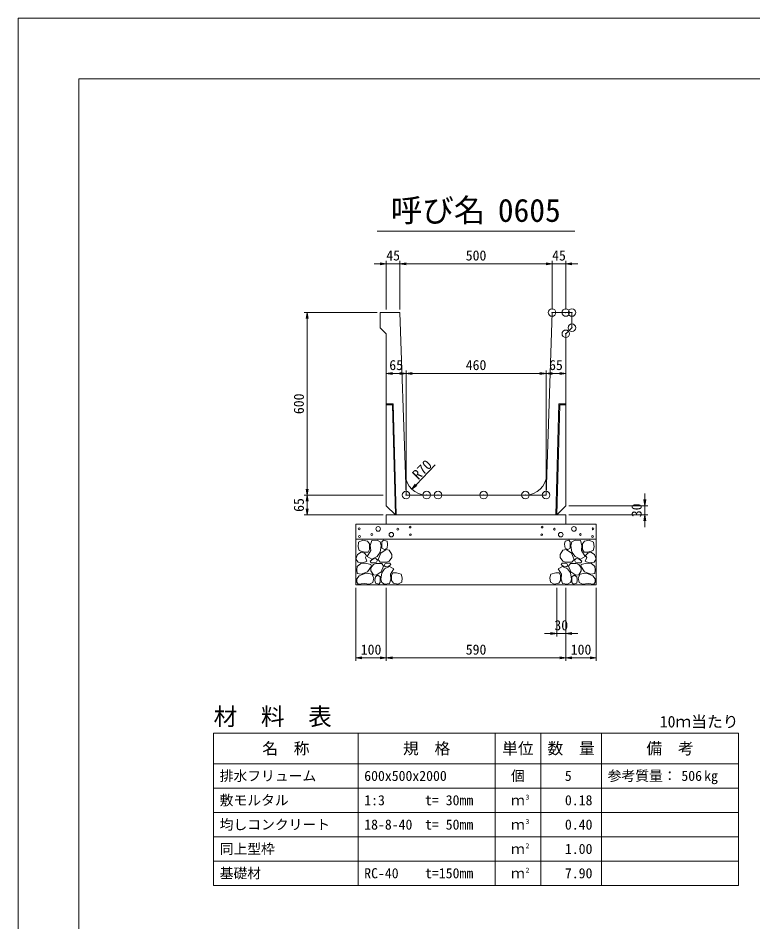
# Model space of a CAD drawing. Units: millimetres at full size, sheet at 1:50. Extents: x 42050 to 50460, y -5940 to 0.
# Drawn here: x 42050 to 44465, y -2970 to 0 of the extents above; entities that cross this region are included whole.
import ezdxf
from ezdxf.enums import TextEntityAlignment as Align

# ---------------------------------------------------------------- set-up
doc = ezdxf.new("R2010")
doc.units = ezdxf.units.MM
doc.header["$LTSCALE"] = 50
doc.header["$PDMODE"] = 32
doc.header["$PDSIZE"] = 25
doc.linetypes.add('DASHED_SPACED', pattern=[12, 6, -6])
for name, color, linetype, lineweight in [('0_2', 7, 'Continuous', 13), ('D-DCR-HCHn', 4, 'Continuous', 9), ('D-MTR-FRAM', 7, 'Continuous', 13), ('D-MTR-LINE', 7, 'Continuous', 13), ('D-STR-DIM', 7, 'Continuous', 13), ('D-STR-STRn', 1, 'Continuous', 13), ('D-TTL', 2, 'Continuous', 13), ('D-TTL-TXT', 7, 'Continuous', 13)]:
    doc.layers.add(name, color=color, linetype=linetype, lineweight=lineweight)
doc.layers.add('D-MTR', color=7, linetype='Continuous')
doc.layers.add('D-MTR-TXT', color=7, linetype='Continuous')
doc.styles.add('ＭＳ ゴシック', font='')
doc.styles.get('ＭＳ ゴシック').set_extended_font_data('MS Gothic')

# ---------------------------------------------------------------- blocks, each defined once
blk = doc.blocks.new('open_arrow')
at = {"color": 0, "linetype": 'Continuous', "lineweight": -2}
blk.add_lwpolyline([(7.5, 1.25), (0, 0), (7.5, -1.25)], dxfattribs=at)

msp = doc.modelspace()

# ---------------------------------------------------------------- linework, layer by layer
at = {"layer": '0_2'}
for p, q in [((43160, -1872.5), (43160, -2112.5)), ((43260, -1872.5), (43260, -2112.5)), ((43260, -1872.5), (43260, -2112.5)), ((43820, -1872.5), (43820, -2032.5)), ((43850, -1872.5), (43850, -2032.5)), ((43850, -1872.5), (43850, -2112.5)), ((43850, -1872.5), (43850, -2112.5)), ((43950, -1872.5), (43950, -2112.5)), ((43890, -2022.5), (43780, -2022.5)), ((43260, -2102.5), (43160, -2102.5)), ((43850, -2102.5), (43260, -2102.5)), ((43950, -2102.5), (43850, -2102.5))]:
    msp.add_line(p, q, dxfattribs=at)
at = {"layer": 'D-DCR-HCHn'}
for points in [[(43198.4, -1718.8), (43182.8, -1715.34), (43168.93, -1722.27), (43167.19, -1737.87), (43170.66, -1750.01), (43188, -1755.21), (43200.13, -1755.21), (43205.33, -1746.54), (43205.33, -1727.47)], [(43212.27, -1717.07), (43207.07, -1732.67), (43208.8, -1750.01), (43196.67, -1769.08), (43212.27, -1777.75), (43229.6, -1769.08), (43240, -1755.21), (43243.47, -1732.67), (43240, -1720.54), (43229.6, -1715.34)], [(43245.21, -1720.54), (43245.21, -1741.34), (43253.87, -1746.54), (43262.54, -1741.34), (43264.28, -1729.21), (43262.54, -1718.8), (43250.41, -1715.34)], [(43864.79, -1720.54), (43864.79, -1741.34), (43856.13, -1746.54), (43847.46, -1741.34), (43845.72, -1729.21), (43847.46, -1718.8), (43859.59, -1715.34)], [(43897.73, -1717.07), (43902.93, -1732.67), (43901.2, -1750.01), (43913.33, -1769.08), (43897.73, -1777.75), (43880.4, -1769.08), (43870, -1755.21), (43866.53, -1732.67), (43870, -1720.54), (43880.4, -1715.34)], [(43911.6, -1718.8), (43927.2, -1715.34), (43941.07, -1722.27), (43942.81, -1737.87), (43939.34, -1750.01), (43922, -1755.21), (43909.87, -1755.21), (43904.67, -1746.54), (43904.67, -1727.47)], [(43241.74, -1758.68), (43233.07, -1779.48), (43240, -1788.15), (43260.81, -1788.15), (43269.48, -1784.68), (43278.14, -1772.55), (43278.14, -1762.14), (43269.48, -1748.28), (43259.07, -1746.54)], [(43868.26, -1758.68), (43876.93, -1779.48), (43870, -1788.15), (43849.19, -1788.15), (43840.52, -1784.68), (43831.86, -1772.55), (43831.86, -1762.14), (43840.52, -1748.28), (43850.93, -1746.54)], [(43165.46, -1762.14), (43160.26, -1777.75), (43167.19, -1788.15), (43184.53, -1789.88), (43196.37, -1784.8), (43191.46, -1772.55), (43194.93, -1765.61), (43188, -1758.68), (43177.6, -1755.21)], [(43215.73, -1777.75), (43207.07, -1784.68), (43210.53, -1789.88), (43222.67, -1789.88), (43227.87, -1788.15), (43231.34, -1781.21), (43226.14, -1776.01)], [(43894.27, -1777.75), (43902.93, -1784.68), (43899.47, -1789.88), (43887.33, -1789.88), (43882.13, -1788.15), (43878.66, -1781.21), (43883.86, -1776.01)], [(43944.54, -1762.14), (43949.74, -1777.75), (43942.81, -1788.15), (43925.47, -1789.88), (43913.63, -1784.8), (43918.54, -1772.55), (43915.07, -1765.61), (43922, -1758.68), (43932.4, -1755.21)], [(43198.37, -1819.74), (43211.21, -1800.48), (43209.6, -1795.67), (43191.95, -1790.85), (43175.89, -1792.46), (43164.66, -1802.09), (43163.05, -1813.32), (43164.66, -1824.56), (43177.5, -1827.77)], [(43243.31, -1819.74), (43251.34, -1800.48), (43244.92, -1792.46), (43225.65, -1792.46), (43217.63, -1795.67), (43209.6, -1806.9), (43209.6, -1816.53), (43217.63, -1829.37), (43227.26, -1830.98)], [(43270.6, -1858.27), (43275.41, -1843.82), (43273.81, -1827.77), (43285.05, -1810.11), (43270.6, -1802.09), (43254.55, -1810.11), (43244.92, -1822.95), (43241.71, -1843.82), (43244.92, -1855.06), (43254.55, -1859.87)], [(43267.39, -1802.09), (43275.41, -1795.67), (43272.2, -1790.85), (43260.97, -1790.85), (43256.15, -1792.46), (43252.94, -1798.88), (43257.76, -1803.69)], [(43839.4, -1858.27), (43834.59, -1843.82), (43836.19, -1827.77), (43824.95, -1810.11), (43839.4, -1802.09), (43855.45, -1810.11), (43865.08, -1822.95), (43868.29, -1843.82), (43865.08, -1855.06), (43855.45, -1859.87)], [(43842.61, -1802.09), (43834.59, -1795.67), (43837.8, -1790.85), (43849.03, -1790.85), (43853.85, -1792.46), (43857.06, -1798.88), (43852.24, -1803.69)], [(43866.69, -1819.74), (43858.66, -1800.48), (43865.08, -1792.46), (43884.35, -1792.46), (43892.37, -1795.67), (43900.4, -1806.9), (43900.4, -1816.53), (43892.37, -1829.37), (43882.74, -1830.98)], [(43911.63, -1819.74), (43898.79, -1800.48), (43900.4, -1795.67), (43918.05, -1790.85), (43934.11, -1792.46), (43945.34, -1802.09), (43946.95, -1813.32), (43945.34, -1824.56), (43932.5, -1827.77)], [(43204.79, -1859.87), (43216.02, -1855.06), (43219.23, -1839.01), (43212.81, -1827.77), (43201.58, -1824.56), (43187.13, -1826.16), (43171.08, -1832.58), (43163.05, -1842.22), (43163.05, -1853.45), (43167.87, -1859.87), (43187.13, -1858.27)], [(43240.1, -1855.06), (43240.1, -1835.8), (43232.08, -1830.98), (43224.05, -1835.8), (43222.44, -1847.03), (43224.05, -1856.66), (43235.29, -1859.87)], [(43283.44, -1856.66), (43297.89, -1859.87), (43310.73, -1853.45), (43312.33, -1839.01), (43309.12, -1827.77), (43293.07, -1822.95), (43281.84, -1822.95), (43277.02, -1830.98), (43277.02, -1848.64)], [(43826.56, -1856.66), (43812.11, -1859.87), (43799.27, -1853.45), (43797.67, -1839.01), (43800.88, -1827.77), (43816.93, -1822.95), (43828.16, -1822.95), (43832.98, -1830.98), (43832.98, -1848.64)], [(43869.9, -1855.06), (43869.9, -1835.8), (43877.92, -1830.98), (43885.95, -1835.8), (43887.56, -1847.03), (43885.95, -1856.66), (43874.71, -1859.87)], [(43905.21, -1859.87), (43893.98, -1855.06), (43890.77, -1839.01), (43897.19, -1827.77), (43908.42, -1824.56), (43922.87, -1826.16), (43938.92, -1832.58), (43946.95, -1842.22), (43946.95, -1853.45), (43942.13, -1859.87), (43922.87, -1858.27)]]:
    msp.add_lwpolyline(points, close=True, dxfattribs=at)
for centre, radius in [((43170.73, -1678.54), 3), ((43233.34, -1678.54), 7.5), ((43276.66, -1697.54), 7.5), ((43297.71, -1679.34), 3), ((43338.13, -1672.49), 3), ((43771.87, -1672.49), 3), ((43812.29, -1679.34), 3), ((43833.34, -1697.54), 7.5), ((43876.66, -1678.54), 7.5), ((43939.27, -1678.54), 3), ((43171.87, -1703.59), 3), ((43212.29, -1696.75), 3), ((43339.27, -1697.54), 3), ((43770.73, -1697.54), 3), ((43897.71, -1696.75), 3), ((43938.13, -1703.59), 3)]:
    msp.add_circle(centre, radius, dxfattribs=at)
at = {"layer": 'D-MTR-FRAM'}
for p, q in [((42692.5, -2350), (44417.5, -2350)), ((42692.5, -2350), (42692.5, -2850)), ((44417.5, -2350), (44417.5, -2850)), ((42692.5, -2850), (44417.5, -2850))]:
    msp.add_line(p, q, dxfattribs=at)
at = {"layer": 'D-MTR-LINE'}
for p, q in [((43167.5, -2350), (43167.5, -2850)), ((43617.5, -2350), (43617.5, -2850)), ((43767.5, -2350), (43767.5, -2850)), ((43967.5, -2350), (43967.5, -2850)), ((42692.5, -2450), (44417.5, -2450)), ((42692.5, -2530), (44417.5, -2530)), ((42692.5, -2610), (44417.5, -2610)), ((42692.5, -2690), (44417.5, -2690)), ((42692.5, -2770), (44417.5, -2770))]:
    msp.add_line(p, q, dxfattribs=at)
at = {"layer": 'D-STR-DIM'}
for p, q in [((43260, -957.5), (43260, -797.5)), ((43305, -957.5), (43305, -797.5)), ((43305, -957.5), (43305, -797.5)), ((43805, -957.5), (43805, -797.5)), ((43805, -957.5), (43805, -797.5)), ((43850, -957.5), (43850, -797.5)), ((43220, -807.5), (43345, -807.5)), ((43305, -807.5), (43805, -807.5)), ((43765, -807.5), (43890, -807.5)), ((43230, -967.5), (42990, -967.5)), ((43000, -1567.5), (43000, -967.5)), ((43260, -1557.5), (43260, -1157.5)), ((43325, -1557.5), (43325, -1157.5)), ((43325, -1557.5), (43325, -1157.5)), ((43785, -1557.5), (43785, -1157.5)), ((43785, -1557.5), (43785, -1157.5)), ((43850, -1557.5), (43850, -1157.5)), ((43260, -1167.5), (43325, -1167.5)), ((43325, -1167.5), (43785, -1167.5)), ((43785, -1167.5), (43850, -1167.5)), ((43250, -1567.5), (42990, -1567.5)), ((43250, -1567.5), (42990, -1567.5)), ((43000, -1632.5), (43000, -1567.5)), ((44110, -1562.5), (44110, -1672.5)), ((43860, -1602.5), (44120, -1602.5)), ((43250, -1632.5), (42990, -1632.5)), ((43860, -1632.5), (44120, -1632.5))]:
    msp.add_line(p, q, dxfattribs=at)
msp.add_lwpolyline([(43344.04, -1547.82), (43357.82, -1533.32), (43420.09, -1467.87)], dxfattribs=at)
at = {"layer": 'D-STR-STRn'}
for p, q in [((43240, -967.5), (43305, -967.5)), ((43240, -967.5), (43240, -1017.5)), ((43305, -967.5), (43322.74, -1499.83)), ((43787.26, -1499.83), (43805, -967.5)), ((43805, -967.5), (43870, -967.5)), ((43870, -967.5), (43870, -1017.5)), ((43240, -1017.5), (43260, -1037.5)), ((43260, -1037.5), (43260, -1602.5)), ((43870, -1017.5), (43850, -1037.5)), ((43850, -1037.5), (43850, -1602.5)), ((43283, -1267.42), (43260, -1267.5)), ((43280.08, -1270.43), (43260.01, -1270.5)), ((43280.08, -1270.43), (43290, -1632.5)), ((43283, -1267.42), (43293, -1632.42)), ((43827, -1267.42), (43817, -1632.42)), ((43829.92, -1270.43), (43820, -1632.5)), ((43827, -1267.42), (43850, -1267.5)), ((43829.92, -1270.43), (43849.99, -1270.5)), ((43392.71, -1567.5), (43717.29, -1567.5)), ((43290, -1632.5), (43260, -1602.5)), ((43850, -1602.5), (43820, -1632.5)), ((43260, -1632.5), (43850, -1632.5)), ((43260, -1632.5), (43260, -1662.5)), ((43290, -1632.5), (43820, -1632.5)), ((43850, -1632.5), (43850, -1662.5)), ((43160, -1862.5), (43160, -1662.5)), ((43160, -1662.5), (43950, -1662.5)), ((43950, -1862.5), (43950, -1662.5)), ((43160, -1712.5), (43950, -1712.5)), ((43160, -1862.5), (43950, -1862.5))]:
    msp.add_line(p, q, dxfattribs=at)
at = {"layer": 'D-STR-STRn', "color": 2, "linetype": 'DASHED_SPACED'}
for p, q in [((43322.74, -1499.83), (43325, -1567.5)), ((43785, -1567.5), (43787.26, -1499.83)), ((43325, -1567.5), (43392.71, -1567.5)), ((43717.29, -1567.5), (43785, -1567.5))]:
    msp.add_line(p, q, dxfattribs=at)
at = {"layer": 'D-STR-STRn'}
for centre, start, end in [((43392.71, -1497.5), 181.90915, 270), ((43717.29, -1497.5), 270, 358.09085)]:
    msp.add_arc(centre, 70, start, end, dxfattribs=at)
for p in [(43805, -967.5), (43850, -967.5), (43870, -967.5), (43870, -1017.5), (43850, -1037.5), (43392.71, -1567.5), (43430, -1567.5), (43580, -1567.5), (43717.29, -1567.5)]:
    msp.add_point(p, dxfattribs=at)
at = {"layer": 'D-STR-STRn', "color": 2}
for p in [(43325, -1567.5), (43785, -1567.5)]:
    msp.add_point(p, dxfattribs=at)
at = {"layer": 'D-TTL'}
for points in [[(42050, -5940), (50460, -5940), (50460, 0), (42050, 0)], [(42250, -5740), (50260, -5740), (50260, -200), (42250, -200)]]:
    msp.add_lwpolyline(points, close=True, dxfattribs=at)
at = {"layer": 'D-TTL-TXT'}
msp.add_line((43230, -700), (43880, -700), dxfattribs=at)

# ---------------------------------------------------------------- block references
at = {"layer": '0_2', "xscale": 2.67, "yscale": 2.67, "rotation": 180}
for p in [(43820, -2022.5), (43260, -2102.5), (43850, -2102.5), (43950, -2102.5)]:
    msp.add_blockref('open_arrow', p, dxfattribs=at)
at = {"layer": '0_2', "xscale": 2.67, "yscale": 2.67}
for p in [(43850, -2022.5), (43160, -2102.5), (43260, -2102.5), (43850, -2102.5)]:
    msp.add_blockref('open_arrow', p, dxfattribs=at)
at = {"layer": 'D-STR-DIM', "xscale": 2.67, "yscale": 2.67}
for p, rotation in [((43260, -807.5), 180), ((43805, -807.5), 180), ((43805, -807.5), 180), ((43000, -967.5), 270), ((43325, -1167.5), 180), ((43785, -1167.5), 180), ((43850, -1167.5), 180), ((43344.04, -1547.82), 46.4), ((43000, -1567.5), 90), ((43000, -1567.5), 270), ((44110, -1602.5), 90), ((43000, -1632.5), 90), ((44110, -1632.5), 270)]:
    msp.add_blockref('open_arrow', p, dxfattribs=dict(at, rotation=rotation))
for p in [(43305, -807.5), (43305, -807.5), (43850, -807.5), (43260, -1167.5), (43325, -1167.5), (43785, -1167.5)]:
    msp.add_blockref('open_arrow', p, dxfattribs=at)

# ---------------------------------------------------------------- texts
at = {"layer": '0_2', "style": 'ＭＳ ゴシック'}
for s, p in [('30', (43835, -1995)), ('100', (43210, -2075)), ('590', (43555, -2075)), ('100', (43900, -2075))]:
    msp.add_text(s, height=33.23, dxfattribs=at).set_placement(p, align=Align.MIDDLE_CENTER)
at = {"layer": 'D-MTR', "style": 'ＭＳ ゴシック'}
msp.add_text('材\u3000料\u3000表', height=56.96, dxfattribs=at).set_placement((42692.5, -2340.92), align=Align.BOTTOM_LEFT)
msp.add_text('10ｍ当たり', height=37.98, dxfattribs=at).set_placement((44417.5, -2342.28), align=Align.BOTTOM_RIGHT)
at = {"layer": 'D-MTR-TXT', "style": 'ＭＳ ゴシック'}
for s, height, p in [('名\u3000称', 37.98, (42930, -2400)), ('規\u3000格', 37.98, (43392.5, -2400)), ('単位', 37.98, (43692.5, -2400)), ('数\u3000量', 37.98, (43867.5, -2400)), ('備\u3000考', 37.98, (44192.5, -2400)), ('個', 33.23, (43692.5, -2490)), ('ｍ', 33.23, (43692.5, -2570)), ('ｍ', 33.23, (43692.5, -2650)), ('ｍ', 33.23, (43692.5, -2730)), ('ｍ', 33.23, (43692.5, -2810))]:
    msp.add_text(s, height=height, dxfattribs=at).set_placement(p, align=Align.MIDDLE_CENTER)
for s, p in [('排水フリューム', (42712.5, -2490)), ('600x500x2000', (43187.5, -2490)), ('参考質量：    kg', (43987.5, -2490)), ('敷モルタル', (42712.5, -2570)), ('1:3', (43187.5, -2570)), ('t= 30mm', (43387.5, -2570)), ('均しコンクリート', (42712.5, -2650)), ('18-8-40', (43187.5, -2650)), ('t= 50mm', (43387.5, -2650)), ('同上型枠', (42712.5, -2730)), ('基礎材', (42712.5, -2810)), ('RC-40', (43187.5, -2810)), ('t=150mm', (43387.5, -2810))]:
    msp.add_text(s, height=33.23, dxfattribs=at).set_placement(p, align=Align.MIDDLE_LEFT)
for s, p in [('5', (43869.28, -2490)), ('506', (44297.5, -2490))]:
    msp.add_text(s, height=33.23, dxfattribs=at).set_placement(p, align=Align.MIDDLE_RIGHT)
for s, p in [('3', (43717.5, -2573.19)), ('3', (43717.5, -2653.19)), ('2', (43717.5, -2733.19)), ('2', (43717.5, -2813.19))]:
    msp.add_text(s, height=16.61, dxfattribs=at).set_placement(p, align=Align.BOTTOM_LEFT)
at = {"layer": 'D-MTR-TXT', "color": 6, "style": 'ＭＳ ゴシック'}
for s, p in [('0.18', (43937.5, -2570)), ('0.40', (43937.5, -2650)), ('1.00', (43937.5, -2730)), ('7.90', (43937.5, -2810))]:
    msp.add_text(s, height=33.23, dxfattribs=at).set_placement(p, align=Align.MIDDLE_RIGHT)
at = {"layer": 'D-STR-DIM', "style": 'ＭＳ ゴシック'}
for s, p in [('45', (43282.5, -780)), ('500', (43555, -780)), ('45', (43827.5, -780)), ('65', (43292.5, -1140)), ('460', (43555, -1140)), ('65', (43817.5, -1140))]:
    msp.add_text(s, height=33.23, dxfattribs=at).set_placement(p, align=Align.MIDDLE_CENTER)
for s, p in [('600', (42972.5, -1267.5)), ('65', (42972.5, -1600)), ('30', (44082.5, -1617.5))]:
    msp.add_text(s, height=33.23, rotation=90, dxfattribs=at).set_placement(p, align=Align.MIDDLE_CENTER)
msp.add_text('R70', height=33.23, rotation=45, dxfattribs=at).set_placement((43353.31, -1507.54), align=Align.MIDDLE_LEFT)
at = {"layer": 'D-TTL-TXT', "style": 'ＭＳ ゴシック'}
for s, p in [('呼び名', (43430, -692.5)), ('0605', (43730, -692.5))]:
    msp.add_text(s, height=75.95, dxfattribs=at).set_placement(p, align=Align.BOTTOM_CENTER)

doc.saveas('drawing.dxf')
